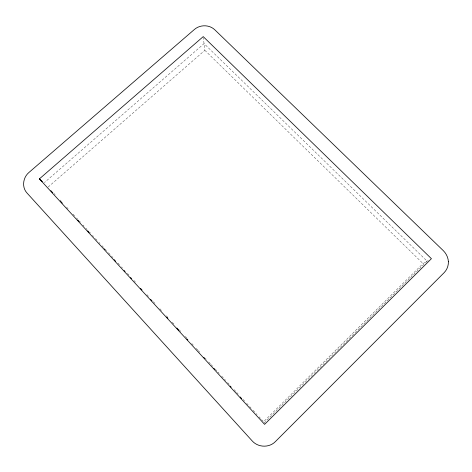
<?xml version="1.0" encoding="UTF-8"?>
<svg xmlns="http://www.w3.org/2000/svg" width="472" height="472" viewBox="0 0 472 472"><rect width="100%" height="100%" fill="white"/><g stroke="black" fill="none" stroke-linecap="round" stroke-linejoin="round"><path stroke-width="0.35" stroke-dasharray="2.36 1.77" d="M428.358 260.467L423.018 263.565L263.582 421.744L259.093 416.859M264.078 423.024L427.125 261.175L204.057 43.613L44.433 182.57M48.162 187.042L204.854 50.315L203.391 38.02M204.854 50.315L423.018 263.565M54.144 193.561L55.141 194.647M60.127 200.081L61.124 201.166M66.611 207.143L68.11 208.777M73.095 214.205L74.588 215.84M76.582 218.011L77.585 219.096M79.579 221.274L80.576 222.359M83.066 225.073L84.063 226.159M86.057 228.336L87.055 229.422M89.55 232.135L90.547 233.221M92.541 235.398L93.539 236.484M95.533 238.655L97.031 240.283M99.026 242.46L100.023 243.546M102.017 245.717L103.51 247.352M105.504 249.523L106.507 250.608M108.501 252.78L110.991 255.499M111.492 256.042L112.985 257.671M117.97 263.105L119.469 264.733M121.463 266.91L122.46 267.996M127.446 273.43L128.945 275.058M133.93 280.492L135.429 282.12M146.892 294.616L149.388 297.33M153.376 301.679L155.872 304.393M159.86 308.741L162.35 311.455M166.345 315.803L167.342 316.889M172.327 322.323L174.321 324.494M179.307 329.928L180.805 331.556M185.29 336.447L186.788 338.076M191.774 343.51L193.272 345.144M196.263 348.401L197.756 350.029M198.258 350.572L199.75 352.206M205.237 358.183L206.234 359.269M208.73 361.983L210.724 364.154M211.22 364.703L212.719 366.331M215.208 369.045L219.197 373.393M221.692 376.107L225.681 380.456M227.675 382.627L229.174 384.261M234.159 389.689L236.153 391.866M236.655 392.409L238.649 394.58M243.133 399.471L244.632 401.1M246.626 403.271L249.122 405.991M249.617 406.534L251.116 408.162M253.11 410.339L255.6 413.053M256.101 413.596L257.098 414.681"/><path stroke-width="0.71" d="M39.4 178.888L203.225 36.621L431.426 258.68L264.603 424.363L39.4 178.888L42.386 181.667M50.852 190.658L52.846 192.83M60.817 201.514L62.31 203.143M77.756 219.976L79.249 221.604M87.721 230.832L89.214 232.46M104.159 248.75L105.156 249.835M114.124 259.606L115.616 261.234M124.089 270.462L125.086 271.548M130.561 277.524L131.558 278.61M140.526 288.38L142.025 290.009M150.491 299.242L151.984 300.87M166.929 317.154L167.926 318.24M176.894 328.016L178.888 330.188M186.859 338.872L187.856 339.958M203.798 357.333L204.795 358.419M213.763 368.189L214.76 369.275M230.2 386.108L231.197 387.193M240.165 396.964L241.658 398.592M448.4 261.712C448.518 265.712 447.031 269.689 444.235 272.568L275.424 441.562C269.229 448.04 257.954 447.58 252.125 440.842L26.992 193.007C21.559 187.16 22.992 177.36 28.975 172.445L194.47 29.412C200.116 24.509 209.344 24.544 214.772 29.771L443.356 250.703C446.3 253.623 448.164 257.559 448.4 261.712"/></g></svg>
